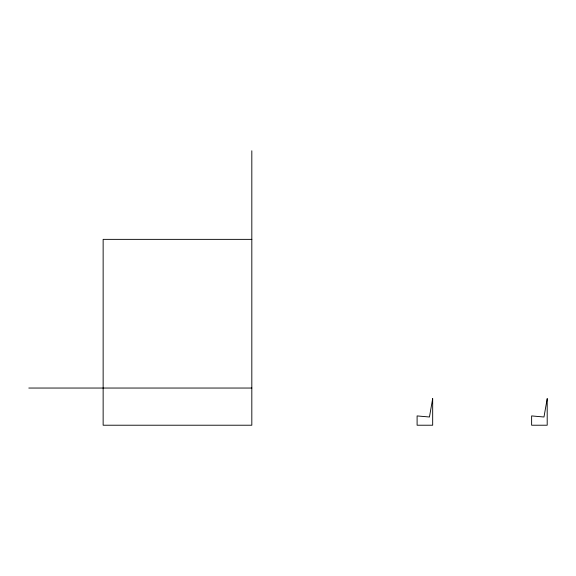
<?xml version="1.0" encoding="UTF-8"?>
<svg xmlns="http://www.w3.org/2000/svg" width="576" height="576" viewBox="0 0 576 576"><rect width="100%" height="100%" fill="white"/><g stroke="black" fill="none" stroke-linecap="round" stroke-linejoin="round"><path stroke-width="0.86" d="M251.82 239.364L103.14 239.364L103.14 425.218L251.82 425.218L251.82 150.782M28.8 388.044L251.82 388.044M432.677 398.7L429.444 417.002L417.103 415.922L417.103 425.218L432.677 425.218L432.677 398.7M547.2 398.7L543.974 417.002L531.626 415.922L531.626 425.218L547.2 425.218L547.2 398.7"/></g></svg>
